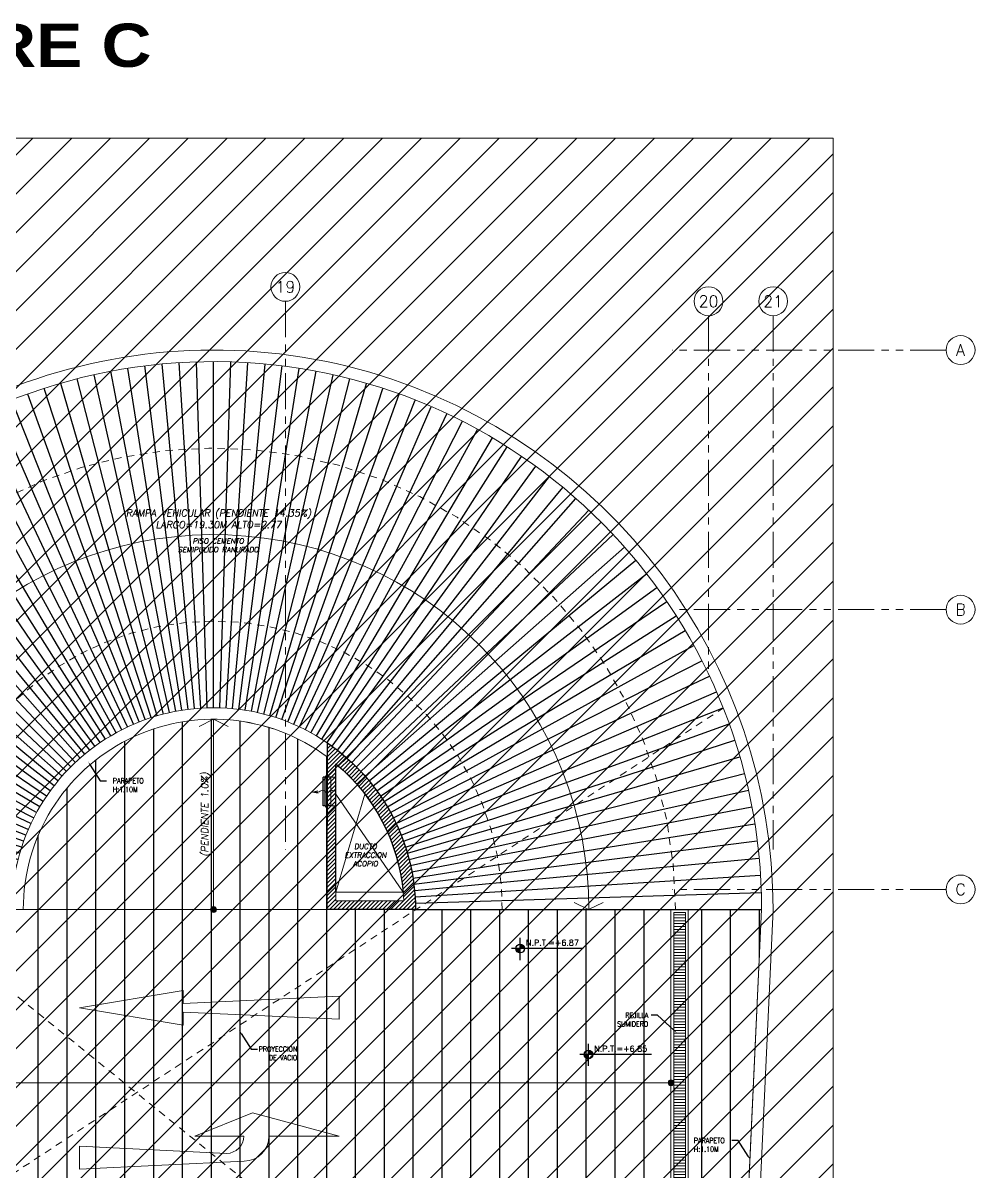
# Model space of a CAD drawing. Header units: millimetres. Extents: x 226317 to 226469, y 8188100 to 8188260.
# Drawn here: x 226452.07 to 226468.58, y 8188118.38 to 8188138.28 of the extents above; entities that cross this region are included whole.
import ezdxf
from ezdxf import colors
from ezdxf.entities.mleader import LeaderData, LeaderLine
from ezdxf.enums import TextEntityAlignment as Align
from ezdxf.math import Vec2, Vec3

# ---------------------------------------------------------------- set-up
doc = ezdxf.new("R2010")
doc.units = ezdxf.units.MM
for name, pattern in [('HIDDEN2', [0.1875, 0.125, -0.0625]), ('PHANTOM', [2.5, 1.25, -0.25, 0.25, -0.25, 0.25, -0.25]), ('PHANTOM2', [1.25, 0.625, -0.125, 0.125, -0.125, 0.125, -0.125])]:
    doc.linetypes.add(name, pattern=pattern)
for name, color, linetype in [('A-COTAS INT', 8, 'Continuous'), ('A-EJES', 8, 'PHANTOM'), ('A-HATCH', 8, 'Continuous'), ('A-LINEAS', 8, 'Continuous'), ('A-MURO BAJO', 8, 'Continuous'), ('A-NIVELES-NPT', 8, 'Continuous'), ('A-PROYECCIONES', 8, 'HIDDEN2'), ('A-TEXTO-ACABADO PISO', 8, 'Continuous'), ('A-TEXTO-AMBIENTES', 8, 'Continuous'), ('A-TEXTO-INDICACIONES', 8, 'Continuous'), ('DLP_MURO BAJO', 8, 'Continuous'), ('L-03_EQUIP-ACCES', 8, 'Continuous'), ('L-04_EQ-MED-CONT', 8, 'Continuous'), ('L-06_EQ-FIN-CONT', 8, 'Continuous'), ('L3 Equipos y Ductos', 8, 'Continuous'), ('L4 Linea mediana', 8, 'Continuous'), ('L6 Linea fina', 8, 'Continuous'), ('MURO CF 120', 8, 'Continuous')]:
    doc.layers.add(name, color=color, linetype=linetype)
doc.layers.add('A-ETAPAS', color=8, linetype='Continuous', lineweight=35, plot=False)
doc.layers.add('A-MUROS', color=8, linetype='Continuous', lineweight=30)
doc.layers.add('A-ÁREA COMÚN', color=8, linetype='Continuous', plot=False)
doc.styles.add('R160-75', font='ariblk.ttf', dxfattribs={"height": 0.6})
doc.styles.add('R80', font='romans.shx', dxfattribs={"width": 0.8, "oblique": 15, "height": 0.1})
doc.styles.add('ROMANS', font='ROMANS.shx', dxfattribs={"oblique": 10})
doc.styles.add('TXT_COTAS', font='romans.shx', dxfattribs={"width": 0.8})
pattern_1 = [(45, (1.793458536238177, -0.002235784195363522), (-0.03535533905932738, 0.03535533905932738), [])]

# ---------------------------------------------------------------- blocks, each defined once
blk = doc.blocks.new('d')
for p, q in [((1.31926236115396, 3.241842523682863), (3.580855242908001, 8.79928784398362)), ((1.374077335931361, 3.219459361163899), (3.729291272349656, 8.737413005903363, -1.935233945738587e-05)), ((1.474524972960353, 3.174709940562025), (4.001899867318571, 8.615961749805138, -1.935233945738587e-05)), ((1.573517434298992, 3.126827463274822), (4.270559070631862, 8.486007581697777, -1.935233945738587e-05)), ((1.670957022346556, 3.075859186239541), (4.535003745928407, 8.347678747028112, -1.935233945738587e-05)), ((1.766747577115893, 3.021855406463146), (4.794972921721637, 8.201111760688946, -1.935233945738587e-05)), ((1.860794566571712, 2.964869421208277), (5.050210038200021, 8.046451267786324, -1.935233945738587e-05)), ((1.953005175106227, 2.904957466991618), (5.300463206134737, 7.88384989858605, -1.935233945738587e-05)), ((2.043288405053318, 2.842178670689464), (5.545485457405448, 7.713468122296035, -1.935233945738587e-05)), ((2.131555154919624, 2.776594987139106), (5.785034984350204, 7.535474083386362, -1.935233945738587e-05)), ((2.217718318104744, 2.70827113953419), (6.018875379115343, 7.350043442333117, -1.935233945738587e-05)), ((2.301692859269679, 2.637274556094781), (6.246775871142745, 7.157359194941819, -1.935233945738587e-05)), ((2.383395908400416, 2.563675300218165), (6.468511549755931, 6.957611497491598, -1.935233945738587e-05)), ((2.462746833451092, 2.487546006217599), (6.683863587677479, 6.750997479306534, -1.935233945738587e-05)), ((2.53966732416302, 2.408961805514991), (6.892619461752474, 6.537721040425822, -1.935233945738587e-05)), ((2.614081471227109, 2.32800024934113), (7.094573149457574, 6.317992660216987, -1.935233945738587e-05)), ((2.68591583520174, 2.244741237722337), (7.2895253514871, 6.092029184335843, -1.935233945738587e-05)), ((2.755099523812532, 2.159266939386725), (7.477283671498299, 5.860053610987961, -1.935233945738587e-05)), ((2.821564262732863, 2.071661703288555), (7.657662815414369, 5.622294872067869, -1.935233945738587e-05)), ((2.885244456119835, 1.982011988060549), (7.830484771169722, 5.378987606847659, -1.935233945738587e-05)), ((2.946077263914049, 1.890406266786158), (7.995578982867301, 5.130371931241825, -1.935233945738587e-05)), ((3.004002648405731, 1.796934942947701), (8.152782524935901, 4.876693197526038, -1.935233945738587e-05)), ((3.058963445015252, 1.70169025962241), (8.301940253935754, 4.61820175522007, -1.935233945738587e-05)), ((3.110905413515866, 1.60476621449925), (8.442904969677329, 4.355152706615627, -1.935233945738587e-05)), ((3.159777294844389, 1.506258459063247), (8.57553755864501, 4.087805648334324, -1.935233945738587e-05)), ((3.205530856736004, 1.406264207558706), (8.699707126244903, 3.816424418240786, -1.935233945738587e-05)), ((3.248120948672295, 1.304882142692804), (8.815291133709252, 3.541276837931946, -1.935233945738587e-05)), ((3.287505534477532, 1.202212317846715), (8.922175513580441, 3.262634446145967, -1.935233945738587e-05)), ((3.323645750992, 1.0983560543973), (9.020254783332348, 2.980772227048874, -1.935233945738587e-05)), ((3.356505929492414, 0.9934158457908779), (9.109432150609791, 2.695968345738947, -1.935233945738587e-05)), ((3.386053642258048, 0.8874952562619001), (9.189619608223438, 2.40850386954844, -1.935233945738587e-05)), ((3.412259728647768, 0.7806988153606653), (9.260738019831479, 2.118662490742281, -1.935233945738587e-05)), ((3.435098326765001, 0.6731319196987897), (9.322717201896012, 1.826730247586966, -1.935233945738587e-05)), ((3.454546898603439, 0.5649007232859731), (9.375495987012982, 1.532995242625475, -1.935233945738587e-05)), ((3.470586248673499, 0.4561120392754674), (9.419022290036082, 1.237747357226908, -1.935233945738587e-05)), ((3.483200548216701, 0.3468732265755534), (9.453253155574203, 0.9412779631093144, -1.935233945738587e-05)), ((3.492377351038158, 0.2372920925263315), (9.478154800832272, 0.6438796417787671, -1.935233945738587e-05)), ((3.498107598163188, 0.127476779744029), (9.493702651932836, 0.345845889300108, -1.935233945738587e-05)), ((3.500385635532439, 0.01753566227853298), (9.499881364405155, 0.04747082875110209, -1.935233945738587e-05)), ((3.499209214933217, -0.09242275985889137), (9.496684841811657, -0.2509510805830359, -1.935233945738587e-05)), ((3.486501052044332, -0.3119575502350926), (9.462187955155969, -0.8467576615512371, -1.935233945738587e-05)), ((3.494579497724771, -0.2022899724543095), (9.484116236679256, -0.5491253305226564, -1.935233945738587e-05)), ((3.460033261217177, -0.5302611847873777), (9.390348134562373, -1.439222475513816, -1.935233945738587e-05)), ((3.474981850944459, -0.4213172625750303), (9.430921635590494, -1.14355434384197, -1.935233945738587e-05)), ((3.419910301454365, -0.7464721221476793), (9.281448899768293, -2.026007337495685, -1.935233945738587e-05)), ((3.441670037806034, -0.638681803829968), (9.340507494285703, -1.733470269246027, -1.935233945738587e-05)), ((3.366290517151356, -0.9597370736300945), (9.135920028202236, -2.604796472005546, -1.935233945738587e-05)), ((3.394775525666773, -0.8535257612820715), (9.213230637833476, -2.316544979810715, -1.935233945738587e-05)), ((3.29938552249223, -1.169214383699), (8.954335852526128, -3.173305666772649, -1.935233945738587e-05)), ((3.334483386017382, -1.065001241862774), (9.049593369476497, -2.890477345325053, -1.935233945738587e-05)), ((3.219459360465407, -1.374077336862683), (8.73741300497204, -3.729291273280978, -1.935233945738587e-05)), ((3.261031563393772, -1.27227365039289), (8.850241489708424, -3.453002318739891, -1.935233945738587e-05)), ((3.126827463507652, -1.573517435230315), (8.486007580533624, -4.270559071563184, -1.935233945738587e-05)), ((3.174709939397871, -1.474524974822998), (8.615961749106646, -4.001899868017063, -1.935233945738587e-05)), ((3.021855405531824, -1.766747577814385), (8.201111759990454, -4.794972922420129, -1.935233945738587e-05)), ((3.075859185308218, -1.670957023277879), (8.347678745165467, -4.535003747791052, -1.935233945738587e-05)), ((2.904957465827465, -1.953005176736042), (7.883849898353219, -5.300463207997382, -1.935233945738587e-05)), ((2.964869419112802, -1.860794567270204), (8.046451266855001, -5.050210039131343, -1.935233945738587e-05)), ((2.776594986207783, -2.131555155618116), (7.535474082455039, -5.785034985281527, -1.935233945738587e-05)), ((2.842178669758141, -2.043288405751809), (7.713468121364713, -5.545485459268093, -1.935233945738587e-05)), ((2.56367529835552, -2.383395910263062), (6.957611497491598, -6.468511551385745, -1.935233945738587e-05)), ((2.637274554930627, -2.301692860201001), (7.157359194010496, -6.246775872074068, -1.935233945738587e-05)), ((2.708271138370037, -2.217718317871913), (7.350043441168964, -6.018875380046666, -1.935233945738587e-05)), ((2.408961803652346, -2.539667326025665), (6.53772103972733, -6.892619461752474, -1.935233945738587e-05)), ((2.487546005286276, -2.462746834149584), (6.750997478142381, -6.683863589540124, -1.935233945738587e-05)), ((2.159266938455403, -2.755099524743855), (5.860053610056639, -7.477283672429621, -1.935233945738587e-05)), ((2.244741236791015, -2.685915836133063), (6.09202918317169, -7.289525352185592, -1.935233945738587e-05)), ((2.328000248409808, -2.614081472158432), (6.317992659285665, -7.094573150156066, -1.935233945738587e-05)), ((1.890406264923513, -2.946077265543863), (5.130371930077672, -7.995578984729946, -1.935233945738587e-05)), ((1.982011986896396, -2.88524445774965), (5.378987605683506, -7.830484771868214, -1.935233945738587e-05)), ((2.071661702357233, -2.821564263664186), (5.622294871136546, -7.657662817277014, -1.935233945738587e-05)), ((1.506258456967771, -3.159777295542881), (4.087805646471679, -8.57553755841218, -1.935233945738587e-05)), ((1.604766213335097, -3.110905414447188), (4.355152705684304, -8.442904970608652, -1.935233945738587e-05)), ((1.701690257526934, -3.058963445713744), (4.61820175498724, -8.301940253935754, -1.935233945738587e-05)), ((1.796934940852225, -3.004002649104223), (4.876693195663393, -8.152782524935901, -1.935233945738587e-05)), ((0.9934158455580473, -3.356505930423737), (2.695968344807625, -9.109432150609791, -1.935233945738587e-05)), ((1.098356054164469, -3.323645751923323), (2.980772226117551, -9.02025478426367, -1.935233945738587e-05)), ((1.202212317846715, -3.287505535408854), (3.262634444981813, -8.922175514511764, -1.935233945738587e-05)), ((1.304882141761482, -3.248120948439464), (3.541276836767793, -8.815291135571897, -1.935233945738587e-05)), ((1.406264206394553, -3.20553085859865), (3.816424417309463, -8.699707127874717, -1.935233945738587e-05)), ((-0.7464721230790019, -3.419910302385688), (-2.026007337495685, -9.281448901630938, -1.935233945738587e-05)), ((-0.6386818047612906, -3.441670039668679), (-1.73347027041018, -9.340507495217025, -1.935233945738587e-05)), ((-0.5302611859515309, -3.460033263079822), (-1.439222476445138, -9.390348136425018, -1.935233945738587e-05)), ((-0.4213172635063529, -3.474981851642951), (-1.143554344773293, -9.430921635590494, -1.935233945738587e-05)), ((-0.3119575502350926, -3.486501052742824), (-0.8467576615512371, -9.462187956087291, -1.935233945738587e-05)), ((-0.2022899743169546, -3.494579498423263), (-0.5491253323853016, -9.484116237610579, -1.935233945738587e-05)), ((-0.09242276102304459, -3.499209215864539), (-0.2509510815143585, -9.49668484274298, -1.935233945738587e-05)), ((0.01753566134721041, -3.500385636463761), (0.04747082758694887, -9.499881365336478, -1.935233945738587e-05)), ((0.1274767778813839, -3.498107598861679), (0.3458458883687854, -9.493702652864158, -1.935233945738587e-05)), ((0.2372920913621783, -3.49237735173665), (0.643879639916122, -9.478154801530764, -1.935233945738587e-05)), ((0.3468732265755534, -3.483200550079346), (0.9412779621779919, -9.453253156505525, -1.935233945738587e-05)), ((0.4561120383441448, -3.470586249604821), (1.237747355364263, -9.419022290967405, -1.935233945738587e-05)), ((0.5649007232859731, -3.454546898603439), (1.532995241694152, -9.375495987944305, -1.935233945738587e-05)), ((0.6731319194659591, -3.435098328394815), (1.826730247586966, -9.322717202827334, -1.935233945738587e-05)), ((0.7806988144293427, -3.412259730277583), (2.118662489578128, -9.260738020762801, -1.935233945738587e-05)), ((0.8874952560290694, -3.386053643189371), (2.408503868617117, -9.189619607990608, -1.935233945738587e-05))]:
    blk.add_line(p, q)
blk = doc.blocks.new('TAF_50')
at = {"layer": 'L-03_EQUIP-ACCES', "ltscale": 1.5}
for p, q in [((-0.3000000000004661, 0.06000000000000227), (0.3000000000000682, 0.06000000000000227)), ((-0.25, 0), (-0.25, 0.06000000000000227)), ((0.25, 0), (0.25, 0.06000000000000227))]:
    blk.add_line(p, q, dxfattribs=at)
at = {"layer": 'L-04_EQ-MED-CONT', "ltscale": 1.5}
for p, q in [((-0.25, 0.1000000000003638), (-0.3000000000000114, 0.06000000000037176)), ((-0.2500000000000284, 0.0999999999999659), (0.25, 0.09999999999999432)), ((0.3000000000000114, 0.06000000000000227), (0.25, 0.09999999999999432))]:
    blk.add_line(p, q, dxfattribs=at)
at = {"layer": 'L-06_EQ-FIN-CONT', "ltscale": 1.5}
for p, q in [((-0.2499999999999432, 0.1299999999999955), (0.2499999999999432, 0.1299999999999955)), ((-0.25, 0.1000000000003638), (-0.2499999999999432, 0.1300000000003649)), ((0.25, 0.09999999999999432), (0.25, 0.1299999999999955))]:
    blk.add_line(p, q, dxfattribs=at)
blk = doc.blocks.new('IIMM')
at = {"layer": 'L3 Equipos y Ductos', "color": 8, "lineweight": 0}
blk.add_lwpolyline([(65.33252845655079, -77.85152342356741), (65.33252845655079, -78.35152342356741)], dxfattribs=at)
at = {"layer": 'L4 Linea mediana', "color": 8, "lineweight": 0}
for points in [[(65.27252845655312, -77.85152342356741), (65.42256086037378, -77.8515213765204)], [(65.27252845655312, -78.35152342356741), (65.42256768030347, -78.3515213765204)]]:
    blk.add_lwpolyline(points, dxfattribs=at)
at = {"layer": 'L6 Linea fina', "color": 8, "lineweight": 0}
for p, q in [((65.10662717328523, -78.09177307691425), (65.01342519381433, -78.11301439907402)), ((65.01342519381433, -78.11301439907402), (65.1132037450443, -78.13277388177812))]:
    blk.add_line(p, q, dxfattribs=at)
blk.add_open_spline([(65.01342519381433, -78.11301439907402), (65.05679469532333, -78.10662076342851), (65.11817204608815, -78.1289777373895), (65.20391858462244, -78.05218575615436), (65.25340429789503, -78.14761180337518), (65.34460998137365, -78.07572599966079), (65.38510771101573, -78.09075266867876), (65.4030691353837, -78.09741724841297)], degree=3, knots=[0, 0, 0, 0, 0.0524683736910414, 0.0807049177553039, 0.1300474905255351, 0.1600670100144775, 0.1839925524975523, 0.1839925524975523, 0.1839925524975523, 0.1839925524975523], dxfattribs=at)
at = {"layer": 'L6 Linea fina', "color": 8, "lineweight": 0, "rotation": 90}
blk.add_blockref('TAF_50', (65.33252845655079, -78.10152342356741), dxfattribs=at)
blk = doc.blocks.new('MCF')
at = {"layer": 'MURO CF 120', "lineweight": 0}
h = blk.add_hatch(dxfattribs=at)
h.set_pattern_fill('_USER', color=8, scale=0.05, angle=45, style=0, pattern_type=0)
h.set_pattern_definition(pattern_1)
edge = h.paths.add_edge_path()
edge.add_line((17.20314215586404, -77.25486477930099), (17.20712356391596, -77.50364978704602))
edge.add_arc((15.23566826808383, -80.15004953928292), 3.300010247272588, 2.6100794929362223, 53.31545593966928, ccw=False)
edge.add_line((18.53225499927066, -79.99977127462626), (18.73244846391026, -79.99973203800619))
edge.add_arc((15.23706544691231, -80.14872804936022), 3.498557166449777, 2.440842009225932, 55.80800159901457)
h = blk.add_hatch(dxfattribs=at)
h.set_pattern_fill('_USER', color=8, scale=0.05, angle=45, style=0, pattern_type=0)
h.set_pattern_definition(pattern_1)
h.paths.add_polyline_path([(17.20712356391596, -77.50364978704602), (17.20715272607049, -79.99963378440589), (17.35715273013921, -79.99989586882293), (17.35716569944634, -77.62233977671713)])
h = blk.add_hatch(dxfattribs=at)
h.set_pattern_fill('_USER', color=8, scale=0.05, angle=45, style=0, pattern_type=0)
h.set_pattern_definition(pattern_1)
h.paths.add_polyline_path([(17.2071662004746, -80.00001210719347), (17.20716656889999, -80.15001356322318), (18.73652554879664, -80.14959896542132), (18.73244755266933, -79.99973263777792)])
blk = doc.blocks.new('EJES 1P')
at = {"layer": 'A-EJES', "color": 8, "linetype": 'PHANTOM2', "lineweight": 0}
for points in [[(109.5543361018063, 5.348196462728083), (109.554335040244, -4.158154672011733)], [(116.8900016913831, 5.098827852867544), (116.8900009671343, -1.121309101581573)], [(118.0100038900855, 5.098827852867544), (118.0100028285233, -4.158154670149088)], [(121.0129206500424, 4.500254170969129), (116.2569303451455, 4.500255232676864)], [(121.0129206500424, -5.597248673439026e-07), (116.2569303451455, 5.019828677177429e-07)], [(121.0129206500424, -4.850001599639654), (116.2569303451455, -4.850000537931919)]]:
    blk.add_lwpolyline(points, dxfattribs=at)
at = {"layer": 'A-EJES', "color": 8, "linetype": 'Continuous', "lineweight": 0}
for centre in [(109.5543361013697, 5.595278641209006), (116.8900016909465, 5.345910031348467), (118.0100038896489, 5.345910031348467), (121.2600028285233, 4.500254170969129), (121.2600028285233, -5.597248673439026e-07), (121.2600028285233, -4.850001599639654)]:
    blk.add_circle(centre, 0.25, dxfattribs=at)
at = {"layer": 'A-EJES', "color": 8, "linetype": 'Continuous', "lineweight": 0, "style": 'ROMANS'}
for s, p in [('19', (109.5543361013697, 5.595278640277684)), ('20', (116.8900016909465, 5.345910030417144)), ('21', (118.0100038896489, 5.345910030417144)), ('A', (121.2600028276211, 4.500254170969129)), ('B', (121.2600028276211, -5.597248673439026e-07)), ('C', (121.2600028276211, -4.850001599639654))]:
    blk.add_text(s, height=0.2, dxfattribs=at).set_placement(p, align=Align.MIDDLE_CENTER)
blk = doc.blocks.new('SIM NIVEL PLANTA')
at = {"linetype": 'Continuous'}
h = blk.add_hatch(dxfattribs=at)
h.set_pattern_fill('_USER', color=256, scale=0.0999963382923852, angle=45, style=0, pattern_type=0)
h.set_pattern_definition([(45, (35396.10580914898, 26516.48920438578), (-0.0707080889003696, 0.0707080889003696), [])])
h.paths.add_polyline_path([(-17.03192196782002, 1e-16), (-15.53208676343602, 1e-16, 0.4092090227661144), (-17.03192196782002, 1.474380134766136)])
h.paths.add_polyline_path([(-18.53175717220401, -1e-16, 0.4192358746569979), (-17.03192196782002, -1.525729753993459), (-17.03192196782002, 0)])
for p, q in [((4.8125218776986, 0), (-20, 0)), ((-17.03192196782002, -3.974827738415029), (-17.03192196782002, 3.71603278895526))]:
    blk.add_line(p, q)
blk.add_circle((-17.03192196782002, -0.0256748096136619), 1.500054944379798, dxfattribs=at)
at = {"style": 'R80'}
blk.add_attdef('N.P.T.+0.00', text='', height=2.029999999999998, dxfattribs=at).set_placement((-5.827213661814135, 2.014999999999999), align=Align.MIDDLE_CENTER)
blk = doc.blocks.new('PO_GUARDIA CIVIL ESQ FAISANES_PLANTAS_Sotanos_REVA_2022.01.24 - copia$0$XREF_SOTANOS - ETAPA 1-2020.06.26$0$frr')
at = {"color": 8, "lineweight": 0}
blk.add_lwpolyline([(-0.2000000000000455, -4.499999999999886), (0.2000000000000455, -4.5), (0.07500150000004169, -1.800000000000068), (0.2999999999999545, -1.799999999999955), (0, 0), (-0.2999999999999545, -1.799999999999955), (-0.07500149999981431, -1.799999999999955)], close=True, dxfattribs=at)
blk = doc.blocks.new('PO_GUARDIA CIVIL ESQ FAISANES_PLANTAS_Sotanos_REVA_2022.01.24 - copia$0$XREF_SOTANOS - ETAPA 1-2020.06.26$0$fiz')
at = {"color": 8, "lineweight": 0}
blk.add_lwpolyline([(0.3474400177760799, -1.642776362636369, 0.4093578580107321), (-0.08750000000009095, -1.214999999999918), (-0.08750000000009095, 0), (-0.4875000000001819, -1.5), (-0.08750000000009095, -2.5), (-0.08750000000009095, -1.649999999999977, -0.4142135623730951), (0.2124999999998636, -1.949999999999932), (0.08749999999986358, -4.5), (0.4874999999999545, -4.5)], format="xyb", close=True, dxfattribs=at)
blk = doc.blocks.new('TEXTOSSS')
at = {"transparency": 33554483, "rotation": 90}
blk.add_blockref('PO_GUARDIA CIVIL ESQ FAISANES_PLANTAS_Sotanos_REVA_2022.01.24 - copia$0$XREF_SOTANOS - ETAPA 1-2020.06.26$0$frr', (-14.75592309198692, -80.2000014577061), dxfattribs=at)
at = {"color": 9, "transparency": 33554483, "rotation": 270}
blk.add_blockref('PO_GUARDIA CIVIL ESQ FAISANES_PLANTAS_Sotanos_REVA_2022.01.24 - copia$0$XREF_SOTANOS - ETAPA 1-2020.06.26$0$fiz', (-10.25592309198692, -82.5125014577061), dxfattribs=at)
at = {"layer": 'A-NIVELES-NPT', "xscale": 0.05, "yscale": 0.05, "zscale": 0.05}
for p, values in [((-6.26528335196781, -79.17460777144879), {'N.P.T.+0.00': 'N.P.T.=+6.87'}), ((-5.08163950330345, -81.01185679621994), {'N.P.T.+0.00': 'N.P.T.=+6.85'})]:
    blk.add_blockref('SIM NIVEL PLANTA', p, dxfattribs=at).add_auto_attribs(values)
at = {"layer": 'A-TEXTO-ACABADO PISO', "color": 8, "lineweight": 0, "insert": (-12.35134741303045, -72.0646539805457), "char_height": 0.09, "attachment_point": 2, "style": 'ROMANS'}
blk.add_mtext_dynamic_manual_height_columns('PISO CEMENTO SEMIPULIDO RANURADO', width=1.586306558412616, gutter_width=12.5, heights=[0], dxfattribs=at)
at = {"layer": 'A-TEXTO-AMBIENTES', "color": 8, "lineweight": 0, "insert": (-12.34522878768621, -71.5645232591778), "char_height": 0.12, "width": 5.062902857204898, "attachment_point": 2, "style": 'ROMANS'}
blk.add_mtext('RAMPA VEHICULAR (PENDIENTE 14.35%)\\PLARGO=19.30M ALTO=2.77', dxfattribs=at)
at = {"layer": 'A-TEXTO-AMBIENTES', "color": 8, "lineweight": 0, "insert": (-12.56484724802431, -76.84978069644421), "char_height": 0.12, "width": 1.897974016495632, "attachment_point": 5, "rotation": 90, "style": 'ROMANS'}
blk.add_mtext('(PENDIENTE 1.0%)', dxfattribs=at)
at = {"layer": 'A-TEXTO-INDICACIONES', "color": 8, "lineweight": 0, "insert": (-9.797865030530374, -77.5544524230063), "char_height": 0.09, "width": 1.073848113582185, "attachment_point": 5, "style": 'ROMANS'}
blk.add_mtext('DUCTO EXTRACCION ACOPIO', dxfattribs=at)
at = {"layer": 'A-TEXTO-INDICACIONES', "color": 8, "lineweight": 0}
ml = blk.add_multileader_mtext('Standard', dxfattribs=at)
ml.set_content('\\pxsm1,ql,t16;PARAPETO\\PH:1.10M', color=8, style='TXT_COTAS')
ml.set_leader_properties(color=7)
ml.build(insert=Vec2(0, 0))
ml.multileader.update_dxf_attribs({"dogleg_length": 0.1104934798556762, "arrow_head_size": 0.07})
ctx = ml.context
ctx.base_point, ctx.char_height, ctx.arrow_head_size, ctx.landing_gap_size, ctx.plane_origin = Vec3(-14.28685096755476, -76.26599903870374), 0.09, 0.07, 0.05, Vec3(-14.55057425663108, -76.70622360799462)
ctx.text_align_type = 2
notes = []
notes.append((ctx, [(0, (1, 1, 0), (-14.39734444741043, -76.26599903870374), (1, 0), 0.1104934798556762, [(0, [(-14.60669421442435, -75.93585532903671)], 0, [])])]))
ctx.mtext.insert, ctx.mtext.width, ctx.mtext.defined_height, ctx.mtext.alignment, ctx.mtext.flow_direction = Vec3(-13.72599382471526, -76.22099903877825), 0.4515877524388725, 0.4369191216492239, 3, 5
ml = blk.add_multileader_mtext('Standard', dxfattribs=at)
ml.set_content('REJILLA SUMIDERO', color=8, style='TXT_COTAS')
ml.set_leader_properties(color=7)
ml.build(insert=Vec2(0, 0))
ml.multileader.update_dxf_attribs({"dogleg_length": 0.1104934798556762, "arrow_head_size": 0.07})
ctx = ml.context
ctx.base_point, ctx.char_height, ctx.arrow_head_size, ctx.landing_gap_size, ctx.plane_origin = Vec3(-5.464644524284224, -80.33239147998393), 0.09, 0.07, 0.05, Vec3(-5.083862411411246, -81.0870794756338)
ctx.text_align_type = 2
notes.append((ctx, [(1, (1, 1, 0), (-4.736436758714262, -80.33239147998393), (-1, 0), 0.1104934798556762, [(0, [(-4.401503386965487, -80.63731521274894)], 0, [])])]))
ctx.mtext.insert, ctx.mtext.width, ctx.mtext.alignment, ctx.mtext.flow_direction = Vec3(-4.896930238552159, -80.28739148005843), 0.61428239903762, 3, 5
ml = blk.add_multileader_mtext('Standard', dxfattribs=at)
ml.set_content('PROYECCION DE VACIO', color=8, style='TXT_COTAS')
ml.set_leader_properties(color=7)
ml.build(insert=Vec2(0, 0))
ml.multileader.update_dxf_attribs({"dogleg_length": 0.1104934798556762, "arrow_head_size": 0.07})
ctx = ml.context
ctx.base_point, ctx.char_height, ctx.arrow_head_size, ctx.landing_gap_size, ctx.plane_origin = Vec3(-11.67195013030982, -80.91702991630882), 0.09, 0.07, 0.05, Vec3(-11.93567341938615, -81.3572544855997)
ctx.text_align_type = 2
notes.append((ctx, [(0, (1, 1, 0), (-11.7824436101655, -80.91702991630882), (1, 0), 0.1104934798556762, [(0, [(-11.99179337717942, -80.5868862066418)], 0, [])])]))
ctx.mtext.insert, ctx.mtext.width, ctx.mtext.defined_height, ctx.mtext.alignment, ctx.mtext.flow_direction = Vec3(-10.98080727318302, -80.87202991638333), 0.8130168110071918, 0.4369191216492239, 3, 5
ml = blk.add_multileader_mtext('Standard', dxfattribs=at)
ml.set_content('\\pxsm1,ql,t16;PARAPETO\\PH:1.10M', color=8, style='TXT_COTAS')
ml.set_leader_properties(color=7)
ml.build(insert=Vec2(0, 0))
ml.multileader.update_dxf_attribs({"dogleg_length": 0.1104934798556762, "arrow_head_size": 0.07})
ctx = ml.context
ctx.base_point, ctx.char_height, ctx.arrow_head_size, ctx.landing_gap_size, ctx.plane_origin = Vec3(-4.059435109462541, -82.50225261319429), 0.09, 0.07, 0.05, Vec3(-4.422093468165258, -82.65655933786184)
ctx.text_align_type = 2
notes.append((ctx, [(1, (1, 1, 0), (-3.338581504125614, -82.50225261319429), (-1, 0), 0.1099964624797842, [(0, [(-3.128628034930443, -82.83297184575349)], 0, [])])]))
ctx.mtext.insert, ctx.mtext.width, ctx.mtext.defined_height, ctx.mtext.alignment, ctx.mtext.flow_direction = Vec3(-3.498577966616722, -82.45725261326879), 0.6067439714386365, 0.4369191216492239, 3, 5
for ctx, leaders in notes:
    for number, flags, end, landing, length, lines in leaders:
        leader = LeaderData()
        leader.index, (leader.has_last_leader_line, leader.has_dogleg_vector, leader.attachment_direction) = number, flags
        leader.last_leader_point, leader.dogleg_vector, leader.dogleg_length = Vec3(end), Vec3(landing), length
        for number, points, colour, breaks in lines:
            line = LeaderLine()
            line.index, line.vertices, line.color, line.breaks = number, Vec3.list(points), colors.encode_raw_color(colour), breaks
            leader.lines.append(line)
        ctx.leaders.append(leader)
blk = doc.blocks.new('arq. estac.')
at = {"lineweight": 0}
h = blk.add_hatch(color=8, dxfattribs=at)
h.dxf.hatch_style = 1
edge = h.paths.add_edge_path()
edge.add_arc((226750.7998188318, 8188127.553916043), 0.04999999999999958, 0, 360)
h = blk.add_hatch(dxfattribs=at)
h.set_pattern_fill('_USER', color=8, scale=0.05, angle=-180, pattern_type=0)
h.set_pattern_definition([(180, (453196.2873834489, 16376266.96564633), (-1.83697019872103e-17, -0.05), [])])
h.paths.add_polyline_path([(226758.9791268218, 8188116.604004542), (226758.7791268216, 8188116.604004542), (226758.7791268416, 8188127.504222286), (226758.9791268418, 8188127.504222286)])
h = blk.add_hatch(color=8, dxfattribs=at)
h.dxf.hatch_style = 1
edge = h.paths.add_edge_path()
edge.add_arc((226758.7291268367, 8188124.554106253), 0.04999999999999958, 0, 360)
at = {"layer": 'A-HATCH'}
h = blk.add_hatch(dxfattribs=at)
h.set_pattern_fill('_USER', color=256, scale=0.5, angle=90, pattern_type=0)
h.set_pattern_definition([(90, (226730.8391256703, 8188124.606611507), (-0.5, 3.061616997868383e-17), [])])
edge = h.paths.add_edge_path()
edge.add_line((226759.1291257857, 8188121.553951319), (226759.1291268216, 8188116.553950309))
edge.add_line((226759.1291268216, 8188116.553950309), (226730.9391257135, 8188116.553895969))
edge.add_line((226730.9391257135, 8188116.553895969), (226730.9391255107, 8188132.553895733))
edge.add_line((226730.9391255107, 8188132.553895733), (226735.4141257847, 8188132.553952248))
edge.add_line((226735.4141257847, 8188132.553952248), (226735.4141257754, 8188127.553951629))
edge.add_line((226735.4141257754, 8188127.553951629), (226737.3641257792, 8188127.553951627))
edge.add_line((226737.3641257792, 8188127.553951627), (226737.3641257792, 8188127.453948984))
edge.add_line((226737.3641257792, 8188127.453948984), (226739.3641371678, 8188127.453948984))
edge.add_line((226739.3641371678, 8188127.453948984), (226739.3641271883, 8188132.553951628))
edge.add_line((226739.3641271883, 8188132.553951628), (226742.487601924, 8188132.55395172))
edge.add_arc((226750.7997946116, 8188127.554206457), 9.699999998345447, 148.9732869876377, 180.0015052051392)
edge.add_line((226741.0997946164, 8188127.55395163), (226747.4997941212, 8188127.554145038))
edge.add_arc((226750.7997941205, 8188127.554206462), 3.299999999890614, 53.31649059619377, 180.00106645707, ccw=False)
edge.add_line((226752.7711955053, 8188130.200633597), (226752.7712435313, 8188127.55424591))
edge.add_line((226752.7712435313, 8188127.55424591), (226760.3002236614, 8188127.554382544))
edge.add_line((226760.3002236614, 8188127.554382544), (226760.0194089745, 8188121.55395177))
edge.add_line((226760.0194089745, 8188121.55395177), (226759.1291257857, 8188121.553951319))
h.paths.add_polyline_path([(226759.0291268216, 8188116.553950303), (226758.7291268218, 8188116.553950274), (226758.7291268418, 8188127.554276555), (226759.0291268127, 8188127.554276554)], flags=16)
at = {"color": 8, "lineweight": 0}
for p, q in [((226754.0861279468, 8188127.854167026), (226752.9212610139, 8188129.554171769)), ((226752.9212920814, 8188127.854167026), (226753.4246400435, 8188129.554196359)), ((226752.9212920814, 8188127.854167026), (226754.0861279468, 8188127.854167026)), ((226747.4997941212, 8188127.554088965), (226752.7712435331, 8188127.554088965)), ((226758.7291268077, 8188124.554279176), (226730.9391256121, 8188124.553761647))]:
    blk.add_line(p, q, dxfattribs=at)
for points in [[(226751.0513083746, 8188130.726993892), (226750.7998061196, 8188130.854144322), (226750.5513083728, 8188130.726993883)], [(226757.550501597, 8188127.679217265), (226757.300502139, 8188127.554216181), (226757.0505015965, 8188127.679215095)]]:
    blk.add_lwpolyline(points, dxfattribs=at)
for points in [[(226759.0291268216, 8188116.553950303), (226758.7291268218, 8188116.553950274), (226758.7291268418, 8188127.554276555), (226759.0291268127, 8188127.554276554)], [(226758.9791268218, 8188116.604004542), (226758.7791268216, 8188116.604004542), (226758.7791268416, 8188127.504222286), (226758.9791268418, 8188127.504222286)]]:
    blk.add_lwpolyline(points, close=True, dxfattribs=at)
for centre in [(226750.7998188318, 8188127.553916043), (226758.7291268367, 8188124.554106253)]:
    blk.add_circle(centre, 0.04999999999999958, dxfattribs=at)
blk.add_arc((226750.8047902248, 8188127.554192284), 6.499999999999948, 0.0007163694500831963, 170.1804318445642, dxfattribs=at)
at = {"layer": 'A-LINEAS', "color": 8, "lineweight": 0}
blk.add_lwpolyline([(226759.1291257857, 8188121.553951319), (226759.1291268216, 8188116.553950309), (226730.9391257135, 8188116.553895969), (226730.9391255107, 8188132.553895733), (226735.4141257847, 8188132.553952248), (226735.4141257754, 8188127.553951629), (226737.3641257792, 8188127.553951627), (226737.3641257792, 8188127.453948984), (226739.3641371678, 8188127.453948984), (226739.3641271883, 8188132.553951628), (226742.487601924, 8188132.55395172, 0.1362194348574824), (226741.0997946164, 8188127.55395163), (226747.4997941212, 8188127.554145038, -0.6169170630131948), (226752.7711955053, 8188130.200633597), (226752.7712435313, 8188127.55424591), (226760.3002236614, 8188127.554382544), (226760.0194089745, 8188121.55395177)], format="xyb", close=True, dxfattribs=at)
at = {"layer": 'A-LINEAS', "color": 8, "linetype": 'Continuous', "lineweight": 0}
blk.add_lwpolyline([(226750.7998061196, 8188130.854144322), (226750.7998188314, 8188127.554088965)], dxfattribs=at)
at = {"layer": 'A-MURO BAJO', "color": 8, "lineweight": 0}
for p, q in [((226741.0997946148, 8188127.553965197), (226747.4997941212, 8188127.554088965)), ((226760.3002236614, 8188127.554326471), (226754.30022368, 8188127.554220478)), ((226760.0194088194, 8188121.553892375), (226760.2995770738, 8188127.55432022)), ((226760.2079538639, 8188121.30389237), (226760.4997946084, 8188127.554312722))]:
    blk.add_line(p, q, dxfattribs=at)
for centre, radius, start, end in [((226750.7997946114, 8188127.554150384), 9.69999999841167, 0.0009588945264963336, 147.5844287861788), ((226750.7997946095, 8188127.554150384), 9.499999999999952, 0.0004227246766049532, 179.0962962734845), ((226750.7997941206, 8188127.55415039), 3.499999998296389, 55.71880110469963, 177.5447186359366), ((226750.7997941206, 8188127.554150389), 3.299999999999986, 53.31649061589678, 180.0010664700059)]:
    blk.add_arc(centre, radius, start, end, dxfattribs=at)
at = {"layer": 'A-MUROS', "color": 8, "lineweight": 0}
for p, q in [((226752.7711864172, 8188130.446141472), (226752.7712934459, 8188127.554173505)), ((226752.9212610139, 8188130.081872332), (226752.9212934454, 8188127.704171769)), ((226752.7712934405, 8188127.554173505), (226754.30022368, 8188127.554220478)), ((226752.9212934435, 8188127.704171769), (226754.0963806397, 8188127.704208129)), ((226754.2997941206, 8188127.55421173), (226754.0997941204, 8188127.554208226))]:
    blk.add_line(p, q, dxfattribs=at)
for centre, radius, start, end in [((226750.7997941199, 8188127.554150388), 3.5000000007413, 0.001004197890593853, 55.71880111296672), ((226750.7997941186, 8188127.554150388), 3.300000002018201, 2.606254817340411, 49.99393046194972)]:
    blk.add_arc(centre, radius, start, end, dxfattribs=at)
at = {"layer": 'A-PROYECCIONES', "color": 8, "lineweight": 0}
for p, q in [((226739.3641271882, 8188132.553895555), (226759.1291257176, 8188116.553895124)), ((226737.5291257857, 8188116.553895967), (226759.6343232176, 8188131.047158296))]:
    blk.add_line(p, q, dxfattribs=at)
for radius, end in [(7.999999999999948, 170.1785390947775), (4.999999999999948, 170.183460297529)]:
    blk.add_arc((226750.8047902248, 8188127.554192284), radius, 0.0007163694500831963, end, dxfattribs=at)
at = {"layer": 'A-ÁREA COMÚN'}
for points in [[(226752.7712934349, 8188127.554473141), (226752.7719834446, 8188130.445597996, -0.247869334054148), (226754.3001104822, 8188127.553965659)], [(226752.9212055228, 8188127.85387468), (226752.9212876258, 8188130.081594887, -0.197933763679593), (226754.0861812803, 8188127.853450203)]]:
    blk.add_lwpolyline(points, format="xyb", close=True, dxfattribs=at)
for name, p in [('IIMM', (226687.4991255681, 8188207.703897959)), ('EJES 1P', (226642.4897912069, 8188132.75389568))]:
    blk.add_blockref(name, p)
at = {"layer": 'A-COTAS INT'}
blk.add_blockref('TEXTOSSS', (226763.2310241363, 8188206.05389734), dxfattribs=at)
at = {"layer": 'A-HATCH', "rotation": 102.3141185683093}
blk.add_blockref('d', (226750.7997941206, 8188127.55389557), dxfattribs=at)
at = {"layer": 'DLP_MURO BAJO', "color": 8}
blk.add_blockref('EJES 1P', (226642.4897912069, 8188132.75389568), dxfattribs=at)
at = {"layer": 'MURO CF 120'}
blk.add_blockref('MCF', (226735.5641272659, 8188207.703937035), dxfattribs=at)
at = {"layer": 'A-ETAPAS', "color": 8, "lineweight": 0, "style": 'R160-75'}
blk.add_text('ETAPA II - TORRE C', height=0.75, dxfattribs=at).set_placement((226743.9602187802, 8188142.163042257), align=Align.CENTER)

msp = doc.modelspace()

# ---------------------------------------------------------------- block references
msp.add_blockref('arq. estac.', (-295.4220376470475, -4.645514124073088))

# ---------------------------------------------------------------- next in the draw order: hatches: boundary and pattern name
at = {"lineweight": 0}
h = msp.add_hatch(dxfattribs=at)
h.set_pattern_fill('ANSI31', color=8, scale=0.15)
h.set_pattern_definition([(45, (223326.3750321078, 8186488.114445483), (-0.3367596045400932, 0.3367596045400932), [])])
h.paths.add_polyline_path([(226466.1167427581, 8188136.283026138), (226427.6070409087, 8188136.283026138), (226427.6070409087, 8188111.08908648), (226466.1167427581, 8188111.08908648)])
h.paths.add_polyline_path([(226442.1207073598, 8188121.421896823), (226451.6030763071, 8188121.421896823), (226451.6030763071, 8188119.643004203), (226442.1207073598, 8188119.643004203)], flags=16)
h.paths.add_polyline_path([(226444.6120197325, 8188119.973451543), (226449.1117639344, 8188119.973451543), (226449.1117639344, 8188120.361497246), (226444.6120197325, 8188120.361497246)], flags=8)
h.paths.add_polyline_path([(226444.6918287366, 8188120.338512927), (226449.0319549303, 8188120.338512927), (226449.0319549303, 8188120.72655863), (226444.6918287366, 8188120.72655863)], flags=8)
h.paths.add_polyline_path([(226444.5264979044, 8188120.70340378), (226449.1972857625, 8188120.70340378), (226449.1972857625, 8188121.091449483), (226444.5264979044, 8188121.091449483)], flags=8)

# ---------------------------------------------------------------- next in the draw order: linework, layer by layer
at = {"color": 8, "lineweight": 0}
msp.add_lwpolyline([(226427.6070409087, 8188136.283026138), (226466.1167427581, 8188136.283026138), (226466.1167427581, 8188111.08908648), (226427.6070409087, 8188111.08908648)], close=True, dxfattribs=at)

doc.saveas('drawing.dxf')
